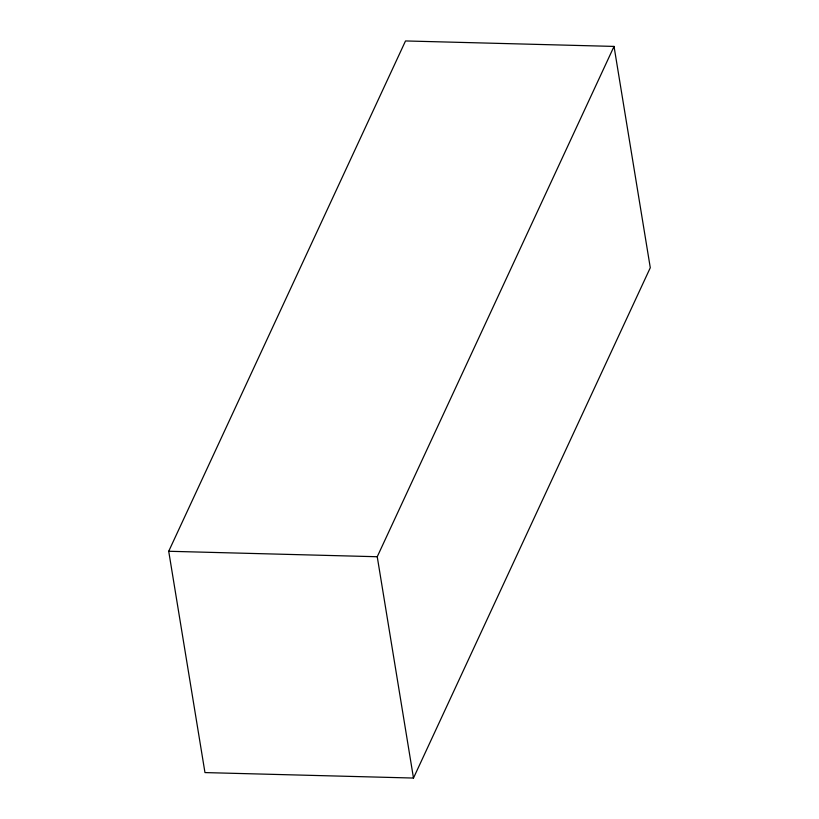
<?xml version="1.0" encoding="UTF-8"?>
<svg xmlns="http://www.w3.org/2000/svg" width="819" height="819" viewBox="0 0 819 819"><rect width="100%" height="100%" fill="white"/><g stroke="black" fill="none" stroke-linecap="round" stroke-linejoin="round"><path stroke-width="1.23" d="M168.714 551.269L405.518 40.95L614.035 46.417L650.286 267.731L413.482 778.05L204.965 772.583L168.714 551.269L377.242 556.736L614.035 46.417M377.242 556.736L413.482 778.05"/></g></svg>
